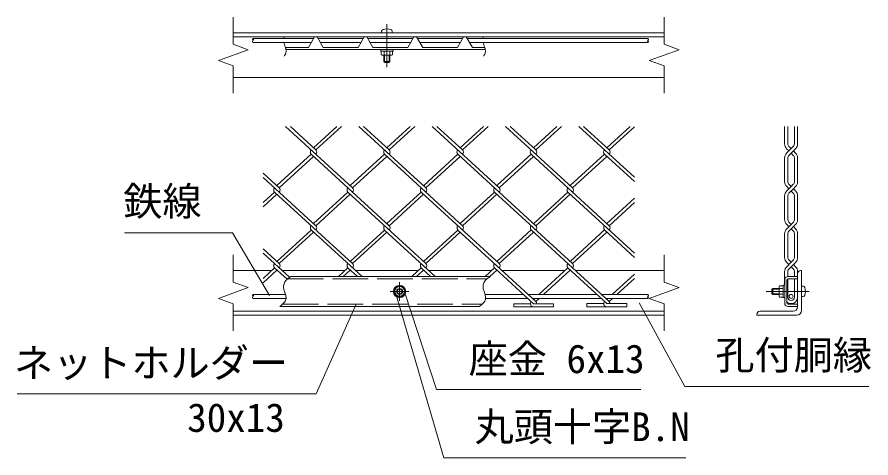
# Model space of a CAD drawing. Units: millimetres at full size; details may follow other scales. Extents: x -12600 to 12600, y -8910 to 8910.
# Drawn here: x 1621 to 5914, y -4821 to -2605 of the extents above; entities that cross this region are included whole.
import ezdxf
from ezdxf.enums import TextEntityAlignment as Align

# ---------------------------------------------------------------- set-up
doc = ezdxf.new("R2010")
doc.units = ezdxf.units.MM
doc.header["$LTSCALE"] = 30
doc.linetypes.add('DASHED', pattern=[7.5, 6, -1.5])
doc.linetypes.add('USER1', pattern=[50.8, 31.75, -6.35, 6.35, -6.35])
for name, color, linetype, lineweight in [('0-0_D-STR-TXT', 7, 'Continuous', 13), ('0-1_D-STR-DIM', 7, 'Continuous', 13), ('0-2_D-BMK', 2, 'USER1', 13), ('0-3_D-STR3', 3, 'Continuous', 13), ('0-4_D-STR1', 1, 'Continuous', 18), ('0-A_D-STR2', 7, 'Continuous', 13)]:
    doc.layers.add(name, color=color, linetype=linetype, lineweight=lineweight)
doc.styles.add('ＭＳ ゴシック', font='')
doc.styles.get('ＭＳ ゴシック').set_extended_font_data('MS Gothic')

msp = doc.modelspace()

# ---------------------------------------------------------------- linework, layer by layer
at = {"layer": '0-0_D-STR-TXT'}
for points in [[(2161.47, -3689.76), (2704.08, -3689.76), (2890.93, -4004.89)], [(4983.58, -4821.44), (3766.34, -4821.44), (3526.97, -4001.07)], [(4757.46, -4477.32), (3730.57, -4477.32), (3572.92, -3997.23)], [(1622.06, -4499.74), (3124.83, -4499.74), (3325.61, -4048.47)], [(5903.59, -4461.81), (4978.74, -4461.81), (4749.34, -4042.51)]]:
    msp.add_lwpolyline(points, dxfattribs=at)
at = {"layer": '0-1_D-STR-DIM'}
for p, q in [((2708.23, -2605.29), (2708.23, -2742.03)), ((4874.9, -2605.29), (4874.9, -2742.03)), ((2708.23, -2742.03), (2783.11, -2769.29)), ((4874.9, -2742.03), (4949.78, -2769.29)), ((2783.11, -2769.29), (2633.35, -2823.8)), ((4949.78, -2769.29), (4800.01, -2823.8)), ((2633.35, -2823.8), (2708.23, -2851.06)), ((4800.01, -2823.8), (4874.9, -2851.06)), ((2708.23, -2851.06), (2708.23, -2987.79)), ((4874.9, -2851.06), (4874.9, -2987.79)), ((2708.23, -3800.74), (2708.23, -3937.48)), ((4874.9, -3800.74), (4874.9, -3937.48)), ((2708.23, -3937.48), (2783.11, -3964.73)), ((4874.9, -3937.48), (4949.78, -3964.73)), ((2783.11, -3964.73), (2633.35, -4019.24)), ((4949.78, -3964.73), (4800.01, -4019.24)), ((2633.35, -4019.24), (2708.23, -4046.5)), ((4800.01, -4019.24), (4874.9, -4046.5)), ((2708.23, -4046.5), (2708.23, -4183.24)), ((4874.9, -4046.5), (4874.9, -4183.24))]:
    msp.add_line(p, q, dxfattribs=at)
for points in [[(2963.6, -2704.04), (2963.31, -2704.88), (2963.03, -2705.73), (2962.77, -2706.58), (2962.53, -2707.44), (2962.29, -2708.31), (2962.08, -2709.17), (2961.88, -2710.05), (2961.69, -2710.92), (2961.52, -2711.8), (2961.37, -2712.68), (2961.23, -2713.57)], [(3965.98, -2704.04), (3965.69, -2704.88), (3965.41, -2705.73), (3965.15, -2706.58), (3964.9, -2707.44), (3964.67, -2708.31), (3964.45, -2709.17), (3964.25, -2710.05), (3964.07, -2710.92), (3963.9, -2711.8), (3963.74, -2712.68), (3963.61, -2713.57)], [(2962.31, -2733.57), (2963.09, -2736.57), (2963.97, -2739.57), (2964.92, -2742.55), (2965.92, -2745.55), (2966.95, -2748.55), (2967.98, -2751.58), (2968.99, -2754.64), (2969.95, -2757.73), (2970.83, -2760.87), (2971.61, -2764.06), (2972.27, -2767.27), (2972.79, -2770.49), (2973.13, -2773.69), (2973.27, -2776.85), (2973.19, -2779.96), (2972.86, -2782.99), (2972.27, -2785.93), (2971.38, -2788.75), (2970.23, -2791.47), (2968.84, -2794.09), (2967.21, -2796.63), (2965.38, -2799.08), (2963.36, -2801.46)], [(3964.69, -2733.57), (3965.46, -2736.57), (3966.34, -2739.57), (3967.29, -2742.55), (3968.3, -2745.55), (3969.33, -2748.55), (3970.36, -2751.58), (3971.36, -2754.64), (3972.32, -2757.73), (3973.2, -2760.87), (3973.99, -2764.06), (3974.65, -2767.27), (3975.16, -2770.49), (3975.5, -2773.69), (3975.65, -2776.85), (3975.57, -2779.96), (3975.24, -2782.99), (3974.64, -2785.93), (3973.76, -2788.75), (3972.61, -2791.47), (3971.21, -2794.09), (3969.59, -2796.63), (3967.75, -2799.08), (3965.73, -2801.46)], [(2997.51, -3909.49), (2993.11, -3912.42), (2988.77, -3915.39), (2984.55, -3918.44), (2980.5, -3921.63), (2976.68, -3924.99), (2973.15, -3928.56), (2969.97, -3932.4), (2967.2, -3936.53), (2964.89, -3941), (2963.07, -3945.78), (2961.76, -3950.77), (2960.96, -3955.86), (2960.69, -3960.98), (2960.95, -3966.01), (2961.7, -3970.94), (2962.83, -3975.79), (2964.24, -3980.61), (2965.82, -3985.42), (2967.48, -3990.26), (2969.11, -3995.17), (2970.6, -4000.18), (2971.85, -4005.31), (2972.76, -4010.48), (2973.23, -4015.62), (2973.16, -4020.63), (2972.43, -4025.44), (2970.98, -4029.97), (2968.85, -4034.24), (2966.14, -4038.27), (2962.92, -4042.11), (2959.28, -4045.78), (2955.3, -4049.33), (2951.07, -4052.77), (2946.67, -4056.14), (2942.19, -4059.49)], [(4000.85, -3909.49), (3996.45, -3912.42), (3992.11, -3915.39), (3987.89, -3918.44), (3983.84, -3921.63), (3980.02, -3924.99), (3976.49, -3928.56), (3973.31, -3932.4), (3970.54, -3936.53), (3968.23, -3941), (3966.41, -3945.78), (3965.1, -3950.77), (3964.31, -3955.86), (3964.03, -3960.98), (3964.3, -3966.01), (3965.04, -3970.94), (3966.17, -3975.79), (3967.58, -3980.61), (3969.16, -3985.42), (3970.82, -3990.26), (3972.45, -3995.17), (3973.94, -4000.18), (3975.19, -4005.31), (3976.11, -4010.48), (3976.57, -4015.62), (3976.5, -4020.63), (3975.77, -4025.44), (3974.32, -4029.97), (3972.19, -4034.24), (3969.48, -4038.27), (3966.26, -4042.11), (3962.62, -4045.78), (3958.64, -4049.33), (3954.41, -4052.77), (3950.01, -4056.14), (3945.53, -4059.49)]]:
    msp.add_lwpolyline(points, dxfattribs=at)
for centre, start, end in [((2811.96, -2718.57), 135.18146, 224.81854), ((2811.96, -2728.57), 135.18146, 224.81854), ((2801.9, -2718.57), 315.18146, 44.81854), ((4798.37, -2728.57), 135.18146, 224.81854), ((4788.3, -2718.57), 315.18146, 44.81854), ((4788.3, -2728.57), 315.18146, 44.81854), ((2811.96, -4004.65), 135.18146, 224.81854), ((2811.96, -4014.65), 135.18146, 224.81854), ((2801.9, -4004.65), 315.18146, 44.81854), ((4798.37, -4014.65), 135.18146, 224.81854), ((4788.3, -4004.65), 315.18146, 44.81854), ((4788.3, -4014.65), 315.18146, 44.81854)]:
    msp.add_arc(centre, 7.09, start, end, dxfattribs=at)
at = {"layer": '0-2_D-BMK'}
for p, q in [((3480.35, -2641.44), (3480.35, -2857.15)), ((3544.23, -4031.36), (3544.23, -3937.61)), ((3591.1, -3984.49), (3497.35, -3984.49)), ((5603.21, -3984.49), (5387.5, -3984.49))]:
    msp.add_line(p, q, dxfattribs=at)
at = {"layer": '0-3_D-STR3'}
for p, q in [((3160.45, -2757.54), (3129.57, -2704.04)), ((3410.45, -2757.54), (3379.57, -2704.04)), ((3454.1, -2676.41), (3454.1, -2684.04)), ((3454.1, -2684.04), (3506.6, -2684.04)), ((3506.6, -2676.41), (3506.6, -2684.04)), ((3585.45, -2757.54), (3616.34, -2704.04)), ((3660.45, -2757.54), (3629.57, -2704.04)), ((3835.45, -2757.54), (3866.34, -2704.04)), ((3910.45, -2757.54), (3879.57, -2704.04)), ((3110.84, -2713.57), (2806.93, -2713.57)), ((3099.3, -2733.57), (2806.93, -2733.57)), ((3135.06, -2713.57), (3360.84, -2713.57)), ((3146.61, -2733.57), (3349.3, -2733.57)), ((3385.06, -2713.57), (3610.84, -2713.57)), ((3396.61, -2733.57), (3599.3, -2733.57)), ((3635.06, -2713.57), (3860.84, -2713.57)), ((3646.61, -2733.57), (3849.3, -2733.57)), ((3885.06, -2713.57), (4793.33, -2713.57)), ((3896.61, -2733.57), (4793.33, -2733.57)), ((2972.58, -2769.04), (3974.95, -2769.04)), ((3410.45, -2757.54), (3585.45, -2757.54)), ((3449.1, -2769.04), (3449.1, -2777.04)), ((3449.1, -2777.04), (3511.6, -2777.04)), ((3451.49, -2777.04), (3451.49, -2794.52)), ((3509.22, -2777.04), (3451.49, -2777.04)), ((3465.92, -2777.04), (3465.92, -2794.52)), ((3494.79, -2777.04), (3494.79, -2794.52)), ((3509.22, -2777.04), (3509.22, -2794.52)), ((3511.6, -2769.04), (3511.6, -2777.04)), ((3660.45, -2757.54), (3835.45, -2757.54)), ((3910.45, -2757.54), (3972.26, -2757.54)), ((3455.85, -2797.04), (3451.49, -2794.52)), ((3504.85, -2797.04), (3455.85, -2797.04)), ((3465.35, -2797.04), (3465.35, -2829.04)), ((3465.35, -2829.04), (3470.35, -2834.04)), ((3495.35, -2829.04), (3465.35, -2829.04)), ((3468.35, -2797.04), (3468.35, -2832.04)), ((3495.35, -2829.04), (3490.35, -2834.04)), ((3492.35, -2797.04), (3492.35, -2832.04)), ((3495.35, -2797.04), (3495.35, -2829.04)), ((3504.85, -2797.04), (3509.22, -2794.52)), ((3490.35, -2834.04), (3470.35, -2834.04)), ((2997.51, -3909.49), (4000.85, -3909.49)), ((5480.61, -3925.99), (5480.61, -4042.99)), ((5492.11, -3925.99), (5492.11, -4042.99)), ((5545.61, -3909.49), (5497.11, -3909.49)), ((5545.61, -3920.99), (5497.11, -3920.99)), ((5545.61, -3909.49), (5545.61, -3920.99)), ((3529.79, -3959.49), (3515.36, -3984.49)), ((3558.66, -3959.49), (3529.79, -3959.49)), ((3573.09, -3984.49), (3558.66, -3959.49)), ((3558.66, -4009.49), (3573.09, -3984.49)), ((5420.61, -3969.49), (5415.61, -3974.49)), ((5415.61, -3994.49), (5415.61, -3974.49)), ((5452.61, -3972.49), (5417.61, -3972.49)), ((5420.61, -3999.49), (5420.61, -3969.49)), ((5452.61, -3969.49), (5420.61, -3969.49)), ((5452.61, -3959.99), (5455.13, -3955.62)), ((5452.61, -4008.99), (5452.61, -3959.99)), ((5472.61, -3955.62), (5455.13, -3955.62)), ((5472.61, -3970.05), (5455.13, -3970.05)), ((5472.61, -3953.24), (5472.61, -4015.74)), ((5480.61, -3953.24), (5472.61, -3953.24)), ((5472.61, -4013.36), (5472.61, -3955.62)), ((5565.61, -3958.24), (5565.61, -4010.74)), ((5573.24, -3958.24), (5565.61, -3958.24)), ((2970.45, -3999.65), (2806.93, -3999.65)), ((2973.22, -4019.65), (2806.93, -4019.65)), ((3973.79, -3999.65), (4167.51, -3999.65)), ((3976.56, -4019.65), (4189.34, -4019.65)), ((4190.6, -3999.65), (4536.15, -3999.65)), ((4212.43, -4019.65), (4557.98, -4019.65)), ((4559.83, -3999.65), (4793.33, -3999.65)), ((4581.66, -4019.65), (4793.33, -4019.65)), ((5420.61, -3999.49), (5415.61, -3994.49)), ((5452.61, -3996.49), (5417.61, -3996.49)), ((5452.61, -3999.49), (5420.61, -3999.49)), ((5452.61, -4008.99), (5455.13, -4013.36)), ((5472.61, -3998.92), (5455.13, -3998.92)), ((5472.61, -4013.36), (5455.13, -4013.36)), ((5480.61, -4015.74), (5472.61, -4015.74)), ((5573.24, -4010.74), (5565.61, -4010.74)), ((2942.19, -4059.49), (3945.53, -4059.49)), ((5545.61, -4047.99), (5497.11, -4047.99)), ((5545.61, -4059.49), (5497.11, -4059.49)), ((5545.61, -4047.99), (5545.61, -4059.49))]:
    msp.add_line(p, q, dxfattribs=at)
at = {"layer": '0-3_D-STR3', "linetype": 'DASHED'}
for p, q in [((2981.28, -3920.99), (3984.62, -3920.99)), ((2956.85, -4047.99), (3960.19, -4047.99))]:
    msp.add_line(p, q, dxfattribs=at)
at = {"layer": '0-3_D-STR3'}
for points in [[(2969.89, -2757.54), (3085.45, -2757.54), (3116.34, -2704.04)], [(3160.45, -2757.54), (3335.45, -2757.54), (3366.34, -2704.04)], [(3515.36, -3984.49), (3529.79, -4009.49), (3558.66, -4009.49)]]:
    msp.add_lwpolyline(points, dxfattribs=at)
for centre, radius in [((3544.23, -3984.49), 31.25), ((3544.23, -3984.49), 24.5), ((3544.23, -3984.49), 15), ((3544.23, -3984.49), 12.29), ((5512.97, -4009.49), 10)]:
    msp.add_circle(centre, radius, dxfattribs=at)
for centre, radius, start, end in [((3463.6, -2676.41), 9.5, 106.07286, 180), ((3480.35, -2734.54), 70, 73.92714, 106.07286), ((3497.1, -2676.41), 9.5, 0, 73.92714), ((3458.7, -2783.98), 12.78, 235.61585, 304.38415), ((3480.35, -2748.99), 47.77, 252.4121, 287.5879), ((3502, -2783.98), 12.78, 235.61586, 304.38415), ((5497.11, -3925.99), 16.5, 90, 180), ((5497.11, -3925.99), 5, 90, 180), ((5465.68, -3962.84), 12.78, 145.61585, 214.38415), ((5500.67, -3984.49), 47.77, 162.4121, 197.5879), ((5573.24, -3967.74), 9.5, 16.07286, 90), ((5515.11, -3984.49), 70, 343.92714, 16.07286), ((5465.68, -4006.14), 12.78, 145.61586, 214.38415), ((5573.24, -4001.24), 9.5, 270, 343.92714), ((5497.11, -4042.99), 16.5, 180, 270), ((5497.11, -4042.99), 5, 180, 270)]:
    msp.add_arc(centre, radius, start, end, dxfattribs=at)
at = {"layer": '0-4_D-STR1'}
for p, q in [((4874.9, -2684.04), (2708.23, -2684.04)), ((4874.9, -2704.04), (2708.23, -2704.04)), ((4874.9, -2909.04), (2708.23, -2909.04)), ((2708.23, -3879.49), (2901.18, -3879.49)), ((2924.86, -3879.49), (2930.46, -3879.49)), ((2954.14, -3879.49), (3269.82, -3879.49)), ((3293.5, -3879.49), (3299.1, -3879.49)), ((3322.78, -3879.49), (3638.46, -3879.49)), ((3662.14, -3879.49), (3667.73, -3879.49)), ((3690.82, -3879.49), (4007.1, -3879.49)), ((4030.78, -3879.49), (4036.37, -3879.49)), ((4059.46, -3879.49), (4375.74, -3879.49)), ((4399.42, -3879.49), (4405.01, -3879.49)), ((4428.69, -3879.49), (4874.9, -3879.49)), ((5545.61, -4061.99), (5545.61, -3894.49)), ((5560.61, -3879.49), (5565.61, -3879.49)), ((5565.61, -4079.49), (5565.61, -3879.49)), ((2708.23, -4084.49), (4874.9, -4084.49)), ((2708.23, -4104.49), (4874.9, -4104.49)), ((5340.61, -4104.49), (5340.61, -4099.49)), ((5340.61, -4104.49), (5540.61, -4104.49)), ((5355.61, -4084.49), (5523.11, -4084.49))]:
    msp.add_line(p, q, dxfattribs=at)
for centre, radius, start, end in [((5560.61, -3894.49), 15, 90, 180), ((5523.11, -4061.99), 22.5, 270, 0), ((5355.61, -4099.49), 15, 90, 180), ((5540.61, -4079.49), 25, 270, 0)]:
    msp.add_arc(centre, radius, start, end, dxfattribs=at)
at = {"layer": '0-A_D-STR2'}
for p, q in [((3307.87, -3463.47), (2971.27, -3155.03)), ((3123.55, -3272.87), (2994.95, -3155.03)), ((3228.47, -3155.03), (3111.71, -3262.02)), ((3252.16, -3155.03), (3123.55, -3272.87)), ((3676.51, -3463.47), (3339.91, -3155.03)), ((3492.19, -3272.87), (3363.59, -3155.03)), ((3597.11, -3155.03), (3480.35, -3262.02)), ((3620.79, -3155.03), (3492.19, -3272.88)), ((4045.15, -3463.47), (3708.55, -3155.03)), ((3860.83, -3272.87), (3732.23, -3155.03)), ((3965.75, -3155.03), (3848.99, -3262.02)), ((3989.43, -3155.03), (3860.83, -3272.87)), ((4413.76, -3463.45), (4077.19, -3155.03)), ((4229.47, -3272.87), (4100.87, -3155.03)), ((4334.39, -3155.03), (4217.63, -3262.02)), ((4358.07, -3155.03), (4229.47, -3272.87)), ((4724.89, -3410.75), (4445.82, -3155.03)), ((4598.08, -3272.85), (4469.51, -3155.03)), ((4702.97, -3155.03), (4586.24, -3262)), ((4724.89, -3156.64), (4598.08, -3272.85)), ((5480.19, -3242.23), (5480.08, -3155.03)), ((5496.23, -3242.22), (5496.12, -3155.03)), ((5529.37, -3242.22), (5529.26, -3155.03)), ((5545.41, -3242.23), (5545.31, -3155.03)), ((5501.79, -3255.65), (5512.8, -3266.66)), ((3099.87, -3294.58), (2927.39, -3452.62)), ((3111.71, -3305.43), (2939.24, -3463.47)), ((3492.19, -3654.07), (3099.87, -3294.58)), ((3468.51, -3294.58), (3296.03, -3452.62)), ((3480.35, -3305.43), (3307.87, -3463.47)), ((3860.83, -3654.07), (3468.51, -3294.58)), ((3837.15, -3294.58), (3665.7, -3451.68)), ((3848.99, -3305.43), (3676.51, -3463.47)), ((4229.44, -3654.05), (3837.15, -3294.58)), ((4205.79, -3294.58), (4033.31, -3452.62)), ((4217.63, -3305.43), (4045.15, -3463.47)), ((4598.08, -3654.05), (4205.79, -3294.58)), ((4574.4, -3294.55), (4401.92, -3452.6)), ((4586.24, -3305.4), (4413.76, -3463.45)), ((4724.89, -3432.45), (4574.4, -3294.55)), ((5490.44, -3266.98), (5501.46, -3278)), ((5524.14, -3278), (5501.79, -3300.35)), ((5512.8, -3289.34), (5523.8, -3300.35)), ((5535.16, -3266.98), (5524.14, -3278)), ((5524.14, -3278), (5535.16, -3289.02)), ((5480.36, -3432.64), (5480.19, -3313.77)), ((5496.4, -3432.62), (5496.23, -3313.78)), ((5529.54, -3432.62), (5529.37, -3313.78)), ((5545.58, -3432.64), (5545.41, -3313.77)), ((2939.24, -3463.47), (2858.23, -3389.24)), ((3123.55, -3654.07), (2858.23, -3410.95)), ((5512.97, -3457.06), (5490.61, -3479.42)), ((5490.61, -3457.39), (5501.63, -3468.4)), ((5501.96, -3446.05), (5512.97, -3457.06)), ((5524.31, -3468.4), (5501.96, -3490.75)), ((5523.97, -3446.05), (5512.97, -3457.06)), ((2915.55, -3485.17), (2858.23, -3537.7)), ((2927.39, -3496.03), (2858.23, -3559.4)), ((3307.87, -3844.67), (2915.55, -3485.17)), ((3284.19, -3485.17), (3111.71, -3643.22)), ((3296.03, -3496.03), (3123.55, -3654.07)), ((3676.48, -3844.64), (3284.19, -3485.17)), ((3652.83, -3485.17), (3480.35, -3643.22)), ((3664.67, -3496.03), (3492.19, -3654.07)), ((4045.12, -3844.64), (3652.83, -3485.17)), ((4021.47, -3485.17), (3848.99, -3643.22)), ((4033.31, -3496.03), (3860.83, -3654.07)), ((4413.76, -3844.64), (4021.47, -3485.17)), ((4390.08, -3485.15), (4218.63, -3642.25)), ((4401.92, -3496), (4229.44, -3654.05)), ((4724.89, -3791.95), (4390.08, -3485.15)), ((4724.89, -3516.14), (4586.24, -3643.19)), ((5480.36, -3622.96), (5480.36, -3504.17)), ((5496.4, -3624.23), (5496.4, -3504.19)), ((5512.97, -3479.75), (5523.97, -3490.75)), ((5529.54, -3624.23), (5529.54, -3504.19)), ((5545.58, -3622.96), (5545.58, -3504.17)), ((4724.89, -3537.84), (4598.08, -3654.05)), ((5512.97, -3647.39), (5490.61, -3669.75)), ((5490.61, -3647.71), (5501.63, -3658.73)), ((5501.06, -3635.48), (5512.97, -3647.39)), ((5524.88, -3635.48), (5512.97, -3647.39)), ((5535.33, -3647.71), (5524.31, -3658.73)), ((3099.87, -3675.77), (2927.39, -3833.82)), ((3111.71, -3686.62), (2939.24, -3844.67)), ((3355.52, -3909.49), (3100.17, -3675.5)), ((3468.51, -3675.77), (3296.03, -3833.82)), ((3480.35, -3686.62), (3307.87, -3844.67)), ((3723.56, -3909.49), (3468.51, -3675.77)), ((3837.15, -3675.77), (3664.67, -3833.82)), ((3848.99, -3686.62), (3676.51, -3844.67)), ((4229.44, -4035.24), (3837.15, -3675.77)), ((4206.05, -3675.48), (4033.28, -3833.79)), ((4217.9, -3686.33), (4045.12, -3844.64)), ((4598.38, -4034.97), (4206.05, -3675.48)), ((4574.69, -3675.48), (4401.92, -3833.79)), ((4586.53, -3686.33), (4413.76, -3844.64)), ((4724.89, -3813.11), (4574.69, -3675.48)), ((5524.31, -3658.73), (5501.06, -3681.99)), ((5512.97, -3670.07), (5524.88, -3681.98)), ((5524.31, -3658.73), (5535.33, -3669.75)), ((5480.36, -3813.56), (5480.36, -3694.5)), ((5496.4, -3812.3), (5496.4, -3693.24)), ((5529.54, -3812.3), (5529.54, -3693.24)), ((5545.58, -3813.56), (5545.58, -3694.5)), ((2939.24, -3844.67), (2858.23, -3770.44)), ((2991.36, -3913.6), (2858.23, -3791.6)), ((5512.97, -3837.99), (5490.61, -3860.35)), ((5490.61, -3838.31), (5501.63, -3849.33)), ((5502.84, -3827.86), (5512.97, -3837.99)), ((5524.31, -3849.33), (5502.85, -3870.8)), ((5524.88, -3826.08), (5512.97, -3837.99)), ((5512.97, -3860.67), (5524.88, -3872.58)), ((5535.33, -3838.31), (5524.31, -3849.33)), ((5524.31, -3849.33), (5535.33, -3860.35)), ((2915.82, -3866.07), (2858.23, -3918.85)), ((2927.66, -3876.93), (2858.23, -3940.55)), ((2978.4, -3923.42), (2915.85, -3866.1)), ((3284.46, -3866.07), (3237.08, -3909.49)), ((3296.3, -3876.93), (3260.76, -3909.49)), ((3331.83, -3909.49), (3284.46, -3866.07)), ((3653.1, -3866.07), (3605.72, -3909.49)), ((3664.94, -3876.93), (3629.4, -3909.49)), ((3700.47, -3909.49), (3653.1, -3866.07)), ((4021.73, -3866.07), (3974.36, -3909.49)), ((4033.58, -3876.93), (3998.04, -3909.49)), ((4218.17, -4046.07), (4021.73, -3866.07)), ((4390.37, -3866.07), (4244.6, -3999.65)), ((4402.21, -3876.93), (4268.28, -3999.65)), ((4586.53, -4045.82), (4390.37, -3866.07)), ((4724.89, -3897.34), (4613.24, -3999.65)), ((5480.36, -3952.87), (5480.36, -3885.1)), ((5496.4, -3909.49), (5496.4, -3883.84)), ((5529.54, -3909.49), (5529.54, -3883.84)), ((5545.58, -4014.47), (5545.58, -3885.1)), ((4724.89, -3919.04), (4636.92, -3999.65)), ((5496.4, -4013.21), (5496.4, -3920.99)), ((5529.54, -4013.21), (5529.54, -3920.99)), ((4222.77, -4019.65), (4217.6, -4024.39)), ((4246.45, -4019.65), (4229.44, -4035.24)), ((4591.41, -4019.65), (4586.53, -4024.12)), ((4615.09, -4019.65), (4598.38, -4034.97)), ((4118.17, -4046.07), (4202.11, -4046.07)), ((4118.17, -4046.07), (4118.17, -4062.07)), ((4118.17, -4062.07), (4318.17, -4062.07)), ((4486.53, -4045.82), (4570.47, -4045.82)), ((4486.53, -4045.82), (4486.53, -4061.82)), ((4486.53, -4061.82), (4686.53, -4061.82)), ((4586.53, -4045.82), (4686.53, -4045.82)), ((4686.53, -4045.82), (4686.53, -4061.82))]:
    msp.add_line(p, q, dxfattribs=at)
for points in [[(5523.8, -3255.65), (5512.8, -3266.66), (5490.44, -3289.02)], [(5535.33, -3457.39), (5524.31, -3468.4), (5535.33, -3479.42)], [(4218.17, -4046.07), (4318.17, -4046.07), (4318.17, -4062.07)]]:
    msp.add_lwpolyline(points, dxfattribs=at)
for centre, radius, start, end in [((5515.19, -3242.23), 35, 180, 225), ((5515.23, -3242.22), 19, 180, 225), ((5510.37, -3242.22), 19, 315, 0), ((5510.41, -3242.23), 35, 315, 0), ((3111.68, -3283.7), 16.06, 137.5, 222.5), ((3111.68, -3283.7), 16.06, 317.5, 42.5), ((3480.32, -3283.7), 16.06, 137.5, 222.5), ((3480.32, -3283.7), 16.06, 317.5, 42.5), ((3848.96, -3283.7), 16.06, 137.5, 222.5), ((3848.96, -3283.7), 16.06, 317.5, 42.5), ((4217.6, -3283.7), 16.06, 137.5, 222.5), ((4217.6, -3283.7), 16.06, 317.5, 42.5), ((4586.24, -3283.7), 16.06, 137.5, 222.5), ((4586.24, -3283.7), 16.06, 317.5, 42.5), ((5515.19, -3313.77), 35, 135, 180), ((5515.23, -3313.78), 19, 135.00055, 180), ((5510.37, -3313.78), 19, 0, 44.99915), ((5510.41, -3313.77), 35, 0, 45), ((5515.36, -3432.64), 35, 180, 225), ((5515.4, -3432.62), 19, 180, 225), ((5510.54, -3432.62), 19, 315, 0), ((5510.58, -3432.64), 35, 315, 0), ((2927.39, -3474.32), 16.06, 137.5, 222.5), ((2927.39, -3474.32), 16.06, 317.5, 42.5), ((3296.03, -3474.32), 16.06, 137.5, 222.5), ((3296.03, -3474.32), 16.06, 317.5, 42.5), ((3664.67, -3474.32), 16.06, 137.5, 222.5), ((3664.67, -3474.32), 16.06, 317.5, 42.5), ((4033.58, -3474.03), 16.06, 137.5, 222.5), ((4033.58, -3474.03), 16.06, 317.5, 42.5), ((4402.21, -3474.03), 16.06, 137.5, 222.5), ((4402.21, -3474.03), 16.06, 317.5, 42.5), ((5515.36, -3504.17), 35, 135, 180), ((5515.4, -3504.19), 19, 135.00055, 180), ((5510.54, -3504.19), 19, 0, 44.99915), ((5510.58, -3504.17), 35, 0, 45), ((5515.36, -3622.96), 35, 180, 225), ((5515.36, -3622.96), 19, 183.80396, 221.19987), ((5510.58, -3622.96), 19, 318.80016, 356.19604), ((5510.58, -3622.96), 35, 315, 0), ((3111.98, -3664.62), 16.06, 137.5, 222.5), ((3111.98, -3664.62), 16.06, 317.5, 42.5), ((3480.62, -3664.62), 16.06, 137.5, 222.5), ((3480.62, -3664.62), 16.06, 317.5, 42.5), ((3849.26, -3664.62), 16.06, 137.5, 222.5), ((3849.26, -3664.62), 16.06, 317.5, 42.5), ((4217.9, -3664.62), 16.06, 137.5, 222.5), ((4217.9, -3664.62), 16.06, 317.5, 42.5), ((4586.53, -3664.62), 16.06, 137.5, 222.5), ((4586.53, -3664.62), 16.06, 317.5, 42.5), ((5515.36, -3694.5), 35, 135, 180), ((5515.36, -3694.5), 19, 138.8144, 176.19604), ((5510.58, -3694.5), 19, 3.80396, 41.19984), ((5510.58, -3694.5), 35, 0, 45), ((5515.36, -3813.56), 35, 180, 225), ((5515.36, -3813.56), 19, 176.19604, 228.80014), ((5510.58, -3813.56), 19, 318.80016, 3.80396), ((5510.58, -3813.56), 35, 315, 0), ((2927.66, -3855.22), 16.06, 137.5, 222.5), ((2927.66, -3855.22), 16.06, 317.5, 42.5), ((3296.3, -3855.22), 16.06, 137.5, 222.5), ((3296.3, -3855.22), 16.06, 317.5, 42.5), ((3664.94, -3855.22), 16.06, 137.5, 222.5), ((3664.94, -3855.22), 16.06, 317.5, 42.5), ((4033.58, -3855.22), 16.06, 137.5, 222.5), ((4033.58, -3855.22), 16.06, 317.5, 42.5), ((4402.21, -3855.22), 16.06, 137.5, 222.5), ((4402.21, -3855.22), 16.06, 317.5, 42.5), ((5515.36, -3885.1), 35, 135, 180), ((5510.58, -3885.1), 35, 0, 45), ((5515.36, -3885.1), 19, 131.18669, 176.19604), ((5510.58, -3885.1), 19, 3.80396, 41.19984), ((4218.17, -4046.07), 16.06, 137.5, 275), ((4217.9, -4045.82), 16.06, 359.10095, 42.5), ((4586.53, -4045.82), 16.06, 137.5, 265), ((4586.53, -4045.82), 16.06, 0, 42.5), ((5512.97, -4013.21), 32.61, 230.23061, 0), ((5512.97, -4013.21), 16.57, 180, 0)]:
    msp.add_arc(centre, radius, start, end, dxfattribs=at)

# ---------------------------------------------------------------- texts
at = {"layer": '0-0_D-STR-TXT', "style": 'ＭＳ ゴシック'}
for s, p in [('鉄線', (2154.61, -3646.68)), ('ネットホルダー', (1605.31, -4458.94)), ('座金 6x13', (3891.72, -4438.42)), ('孔付胴縁', (5132.27, -4419.86)), ('30x13', (2476.28, -4733.82)), ('丸頭十字B.N', (3921.39, -4780.26))]:
    msp.add_text(s, height=144.3, dxfattribs=at).set_placement(p, align=Align.BOTTOM_LEFT)

doc.saveas('drawing.dxf')
